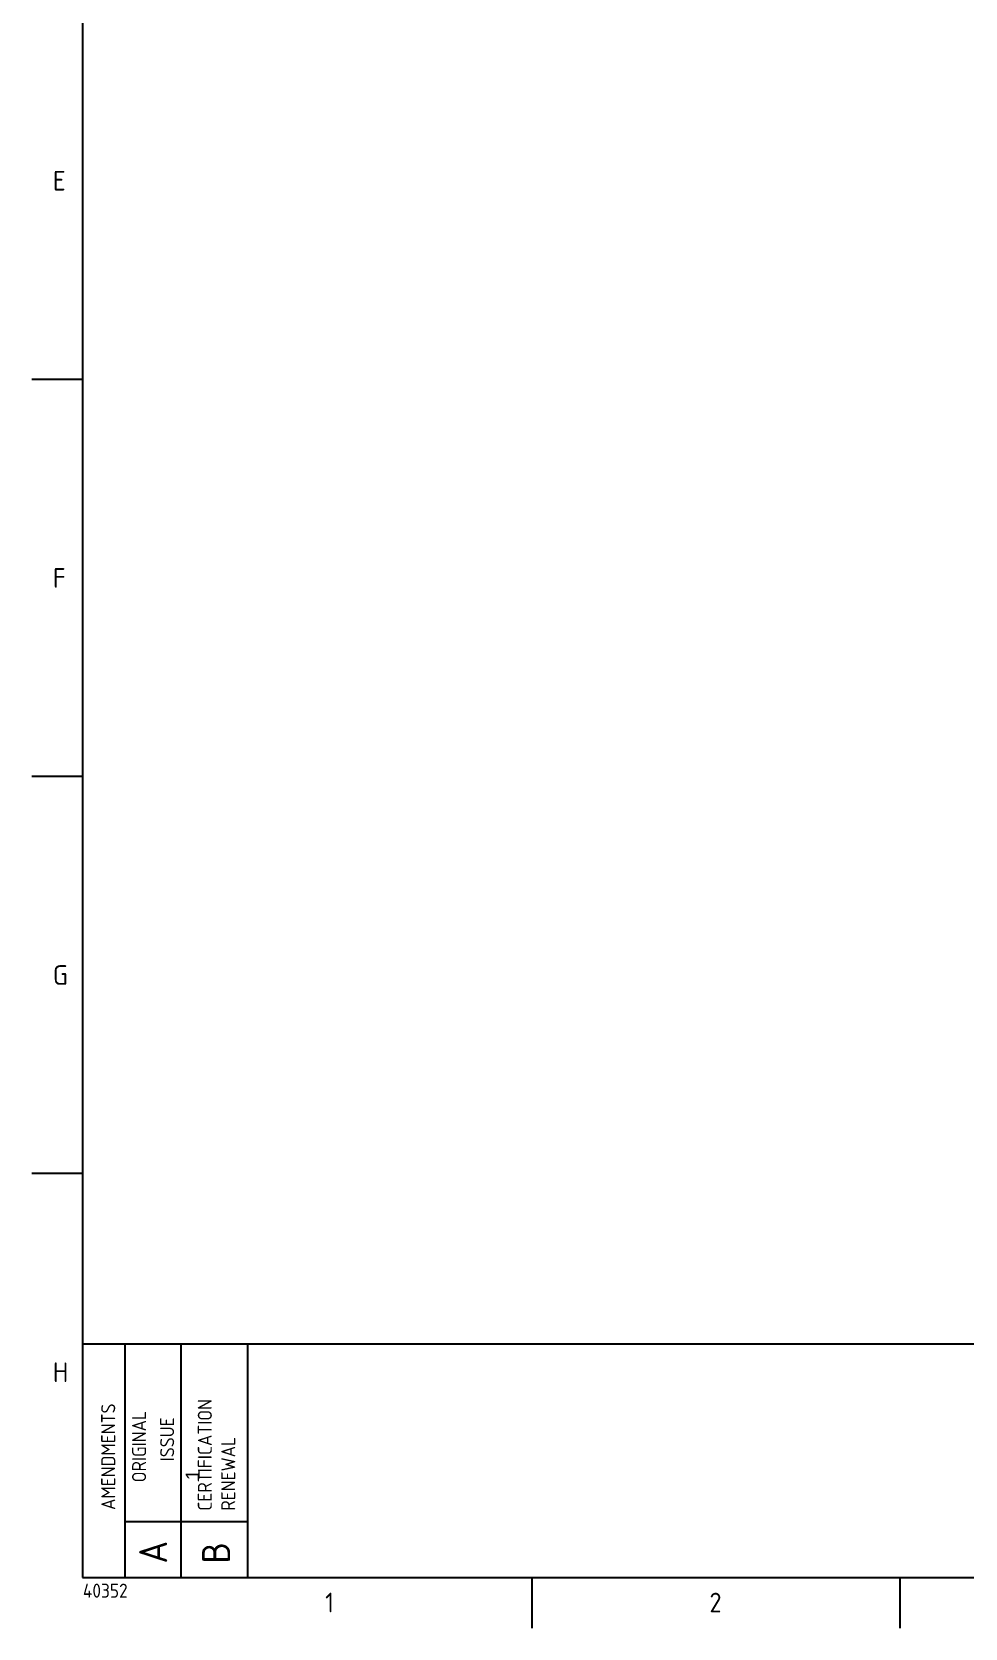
# Paper-space layout 'A1' of a CAD drawing. Extents: x -9 to 825, y -5 to 581.
# Drawn here: x -8.7 to 157.5, y -5.3 to 279 of the extents above; entities that cross this region are included whole.
import ezdxf
from ezdxf.enums import TextEntityAlignment as Align

# ---------------------------------------------------------------- set-up
doc = ezdxf.new("R2010")
doc.units = 0
doc.layers.get('0').update_dxf_attribs({"color": 6})
doc.layers.add('Notes', color=7, linetype='Continuous')
doc.layers.add('SupportsUG_SP_EXT', color=7, linetype='Continuous')
doc.styles.add('iecISOCP', font='isocp.shx')
doc.styles.get("Standard").update_dxf_attribs({"font": 'arial.ttf'})

# ---------------------------------------------------------------- blocks, each defined once
blk = doc.blocks.new('A1_FRAME_TITLE')
at = {"layer": 'Notes', "linetype": 'Continuous'}
for p, q in [((9, 574.39), (9, 5.97)), ((9, 219.43), (0, 219.43)), ((9, 148.68), (0, 148.68)), ((9, 77.93), (0, 77.93)), ((16.59, 5.97), (16.59, 47.62)), ((26.59, 5.97), (26.59, 47.62)), ((38.44, 5.97), (38.44, 47.62)), ((16.59, 15.97), (26.59, 15.97)), ((26.59, 15.97), (38.44, 15.97)), ((89.14, -3.03), (89.14, 5.97)), ((154.65, -3.03), (154.65, 5.97))]:
    blk.add_line(p, q, dxfattribs=at)
at = {"layer": 'Notes', "linetype": 'Continuous', "flags": 128}
for points in [[(9, 47.62), (123.8, 47.62)], [(123.8, 47.62), (824.37, 47.62)], [(9, 5.97), (123.8, 5.97)], [(123.8, 5.97), (824.37, 5.97)]]:
    blk.add_lwpolyline(points, dxfattribs=at)
at = {"layer": 'Notes', "color": 7, "style": 'iecISOCP'}
for s, p in [('E', (3.74, 253.06)), ('F', (3.74, 182.31)), ('G', (3.74, 111.56)), ('H', (3.74, 40.81)), ('1', (52.24, -0.22)), ('2', (120.7, -0.22))]:
    blk.add_text(s, height=3.5, dxfattribs=at).set_placement(p)
for s, height, p in [('AMENDMENTS', 2.5, (14.84, 18.02)), ('ORIGINAL', 2.5, (20.34, 22.94)), ('ISSUE', 2.5, (25.34, 26.69)), ('A', 5, (24.09, 8.47)), ('B', 5, (35.3, 8.47))]:
    blk.add_text(s, height=height, rotation=90, dxfattribs=at).set_placement(p)
at = {"layer": 'Notes', "color": 7, "insert": (29.55, 17.88), "char_height": 2.5, "width": 25.5663, "attachment_point": 1, "rotation": 90, "style": 'iecISOCP'}
blk.add_mtext('CERTIFICATION RENEWAL', dxfattribs=at)
at = {"layer": 'Notes', "color": 7, "style": 'iecISOCP', "flags": 8}
blk.add_attdef('VERSION_NO', text='', height=2.5, rotation=90, dxfattribs=at).set_placement((302.04, 43.81), align=Align.MIDDLE_CENTER)
at = {"layer": 'Notes', "color": 7, "style": 'iecISOCP'}
for tag, p in [('CAP_NO', (513.19, 43.46)), ('IE_NUM', (513.05, 37.81)), ('REF_No_1', (335.24, 32.31)), ('REF_1', (362.52, 32.31)), ('GEN_WO', (441.71, 31.76)), ('HV_SWITCH', (513.46, 32.16)), ('REF_No_2', (335.24, 26.31)), ('REF_2', (362.52, 26.31)), ('OH_WO', (441.71, 25.81)), ('UBD_REF', (513.05, 25.83)), ('REF_No_3', (335.24, 20.31)), ('REF_3', (362.52, 20.31)), ('UG_WO', (441.71, 20.05)), ('GIS_MAP_No', (513.05, 20.04)), ('REF_No_4', (335.24, 14.31)), ('REF_4', (362.52, 14.31)), ('SUB_WO', (441.71, 13.81)), ('HV_OP_DIAG', (513.33, 14.2)), ('LGA', (512.95, 7.78))]:
    blk.add_attdef(tag, p, '', height=2.5, dxfattribs=at)
at = {"layer": 'Notes', "style": 'iecISOCP'}
for tag, height, p in [('T1', 3.5, (684.37, 39.47)), ('T2', 3.5, (684.37, 34.35)), ('T3', 3.5, (684.37, 28.92)), ('T4', 3.5, (684.37, 23.66)), ('T5', 3.5, (684.37, 18.23)), ('REV', 5, (820.05, 17.1)), ('T6', 3.5, (684.37, 12.97))]:
    blk.add_attdef(tag, text='', height=height, dxfattribs=at).set_placement(p, align=Align.CENTER)
at = {"layer": 'Notes', "color": 7, "style": 'iecISOCP'}
for tag, p in [('scale', (567.76, 33.27)), ('DRAWN', (567.76, 24.93)), ('DATE', (567.76, 16.88)), ('DESIGN', (605.62, 9.15))]:
    blk.add_attdef(tag, text='', height=2.5, dxfattribs=at).set_placement(p, align=Align.CENTER)
at = {"layer": 'Notes', "style": 'iecISOCP'}
blk.add_attdef('NUM', text='', height=7, dxfattribs=at).set_placement((792.37, 20.12), align=Align.MIDDLE_CENTER)
for tag, p in [('NS', (790.71, 8.12)), ('SHTS', (805.41, 8.12))]:
    blk.add_attdef(tag, text='', height=2.5, dxfattribs=at).set_placement(p, align=Align.MIDDLE)
blk.add_attdef('ExportID', (9.08, 2.39), '', height=2.5, dxfattribs=at)
at = {"layer": 'Notes', "style": 'iecISOCP', "flags": 1}
for tag, p in [('ProjectType', (14.17, -26.8)), ('ProjectNumber', (23.56, -26.82)), ('DrawingNumber', (35.51, -26.8)), ('ProjectDescription', (47.56, -26.83)), ('ExportDate', (60.28, -26.79)), ('ExportUserName', (69.15, -26.8)), ('DesignerCompanyName', (81.48, -26.79)), ('ExportAreaOfInterest', (97.1, -26.81)), ('GIS_SUCCESS', (112, -26.78)), ('CAD_SUCCESS', (121.79, -26.78)), ('DEPOTCODE', (132.11, -26.88)), ('ExportCategories', (140.08, -26.8)), ('Comments', (154.38, -26.88))]:
    blk.add_attdef(tag, p, '', height=1, dxfattribs=at)

psp = doc.layouts.new('A1')

# ---------------------------------------------------------------- block references
at = {"layer": 'SupportsUG_SP_EXT'}
ref = psp.add_blockref('A1_FRAME_TITLE', (-8.74, -2.32), dxfattribs=at)
ref.add_attrib('ExportID', '40352', (0.34, 0.07), dxfattribs={"layer": 'Notes', "height": 2.5, "style": 'iecISOCP'})
ref.add_attrib('DRAFT_NUM', '1', (21.16, 20.98), dxfattribs={"layer": '0', "height": 2.5, "rotation": 90})

doc.saveas('drawing.dxf')
